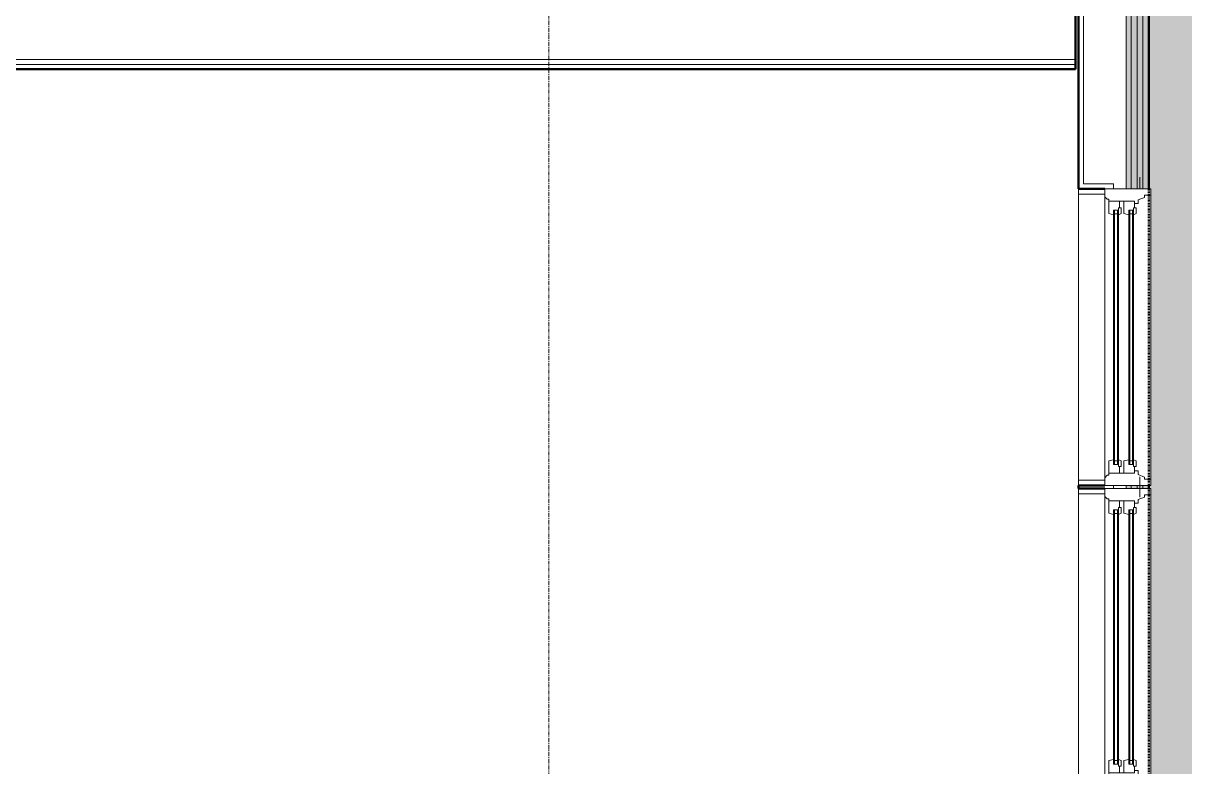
# Model space of a CAD drawing. Header units: inches. Extents: x -4218 to -1830, y 9756 to 12426.
# Drawn here: x -2240.6 to -2091.8, y 10322.2 to 10417.4 of the extents above; entities that cross this region are included whole.
import ezdxf

# ---------------------------------------------------------------- set-up
doc = ezdxf.new("R2010")
doc.units = ezdxf.units.IN
doc.header["$MEASUREMENT"] = 0
doc.linetypes.add('Dash 1_16_', pattern=[0.125, 0.0625, -0.0625])
doc.linetypes.add('Grid Line 1_2_', pattern=[0.875, 0.5, -0.125, 0.125, -0.125])
for name, color, linetype, lineweight in [('0-1', 7, 'Continuous', 5), ('A-FLOR-PATT-1', 9, 'Continuous', 9), ('A-GLAZ-1', 151, 'Continuous', 9), ('A-GLAZ-2', 151, 'Continuous', 20), ('A-WALL', 113, 'Continuous', 13), ('A-WALL-2', 10, 'Continuous', 13), ('A-WALL-8', 113, 'Continuous', 9), ('A-WALL-9', 113, 'Continuous', 50), ('C-PROP-LINE-1', 91, 'Dash 1_16_', 50), ('I-WALL-1', 250, 'Continuous', 50), ('I-WALL-4', 252, 'Continuous', 9), ('S-GRID-1', 1, 'Grid Line 1_2_', 9)]:
    doc.layers.add(name, color=color, linetype=linetype, lineweight=lineweight)

# ---------------------------------------------------------------- blocks, each defined once
blk = doc.blocks.new('CTR - 1st Phase - Common Walls_rvt-1-BACKGROUND - 1ST FLOOR')
at = {"layer": 'A-WALL-2'}
for p, q in [((-2105.82, 10412.16), (-2437.8, 10412.16)), ((-2105.82, 10412.79), (-2437.18, 10412.79))]:
    blk.add_line(p, q, dxfattribs=at)
at = {"layer": 'I-WALL-1'}
for p, q in [((-2105.82, 10411.54), (-2105.82, 10420.04)), ((-2341.71, 10411.54), (-2105.82, 10411.54))]:
    blk.add_line(p, q, dxfattribs=at)
at = {"layer": 'I-WALL-4'}
for p in [(-2105.82, 10420.04), (-2289.7, 10411.54)]:
    blk.add_line(p, (-2105.82, 10411.54), dxfattribs=at)
blk = doc.blocks.new('Window-Double_Hung-Andersen-400_Series-Tilt_Wash - DOUBLE HUNG - COTTAGE - 1ST FLOOR-2889599-BACKGROUND - 1ST FLOOR')
at = {"layer": 'A-GLAZ-1'}
for p, q in [((-18.95, 4.5), (18.95, 4.5)), ((-18.95, 1.12), (-18.95, 4.5)), ((-18.32, 1.12), (-18.32, 4.5)), ((18.32, 1.12), (18.32, 4.5)), ((18.95, 4.5), (18.95, 1.12)), ((18.95, 1.12), (-18.95, 1.12)), ((-16.29, -0.13), (-15.7, -0.13)), ((-16.29, -0.5), (-15.7, -0.5)), ((-15.82, -0.5), (-15.82, -0.13)), ((-15.7, 0), (15.7, 0)), ((-15.7, -0.13), (15.7, -0.13)), ((-15.7, -0.5), (15.7, -0.5)), ((-15.7, -0.63), (15.7, -0.63)), ((16.29, -0.13), (15.7, -0.13)), ((16.29, -0.5), (15.7, -0.5)), ((15.82, -0.5), (15.82, -0.13)), ((-16.29, -2.06), (-15.7, -2.06)), ((-16.29, -2.44), (-15.7, -2.44)), ((-15.82, -2.44), (-15.82, -2.06)), ((-15.7, -1.94), (15.7, -1.94)), ((-15.7, -2.06), (15.7, -2.06)), ((-15.7, -2.44), (15.7, -2.44)), ((-15.7, -2.56), (15.7, -2.56)), ((16.29, -2.06), (15.7, -2.06)), ((16.29, -2.44), (15.7, -2.44)), ((15.82, -2.44), (15.82, -2.06))]:
    blk.add_line(p, q, dxfattribs=at)
at = {"layer": 'A-GLAZ-2'}
for p, q in [((-19.01, 1.12), (19.01, 1.12)), ((-19.01, -4.75), (-19.01, 1.12)), ((-17.67, 0.84), (-18, 1.12)), ((-17.67, 0.84), (-17.67, 0.62)), ((-17.67, 0.62), (-15.86, 0.62)), ((-17.42, -2.69), (-17.42, 0.62)), ((-15.86, 0.62), (-15.7, 0)), ((15.86, 0.62), (15.7, 0)), ((17.67, 0.62), (15.86, 0.62)), ((17.42, -2.69), (17.42, 0.62)), ((17.67, 0.84), (18, 1.12)), ((17.67, 0.84), (17.67, 0.62)), ((19.01, 1.12), (19.01, -4.75)), ((-17.42, -0.75), (-16.57, -0.75)), ((-17.42, -1.31), (-15.86, -1.31)), ((-16.57, -0.63), (-16.57, -0.97)), ((-15.7, -0.63), (-16.57, -0.63)), ((-15.86, -0.97), (-16.57, -0.97)), ((-16.29, -0.63), (-16.29, 0)), ((-15.7, 0), (-16.29, 0)), ((-15.86, -0.97), (-15.7, -0.63)), ((-15.86, -1.31), (-15.7, -1.94)), ((15.7, 0), (16.29, 0)), ((15.86, -0.97), (15.7, -0.63)), ((15.7, -0.63), (16.57, -0.63)), ((15.86, -1.31), (15.7, -1.94)), ((15.86, -0.97), (16.57, -0.97)), ((17.42, -1.31), (15.86, -1.31)), ((16.29, -0.63), (16.29, 0)), ((16.57, -0.63), (16.57, -0.97)), ((17.42, -0.75), (16.57, -0.75)), ((-17.42, -2.69), (-16.57, -2.69)), ((-17.14, -3.13), (-17.14, -2.69)), ((-16.57, -2.56), (-16.57, -2.91)), ((-15.7, -2.56), (-16.57, -2.56)), ((-15.86, -2.91), (-16.57, -2.91)), ((-16.29, -2.56), (-16.29, -1.94)), ((-15.7, -1.94), (-16.29, -1.94)), ((-15.86, -2.91), (-15.7, -2.56)), ((15.7, -1.94), (16.29, -1.94)), ((15.86, -2.91), (15.7, -2.56)), ((15.7, -2.56), (16.57, -2.56)), ((15.86, -2.91), (16.57, -2.91)), ((16.29, -2.56), (16.29, -1.94)), ((16.57, -2.56), (16.57, -2.91)), ((17.42, -2.69), (16.57, -2.69)), ((17.14, -3.13), (17.14, -2.69)), ((-19.01, -3.38), (-20.51, -3.38)), ((-18.2, -3.94), (-17.92, -3.94)), ((-18.2, -4.75), (-18.2, -3.94)), ((-17.92, -3.94), (-17.61, -3.13)), ((-17.61, -3.13), (-17.14, -3.13)), ((17.61, -3.13), (17.14, -3.13)), ((17.92, -3.94), (17.61, -3.13)), ((18.2, -3.94), (17.92, -3.94)), ((18.2, -4.75), (18.2, -3.94)), ((19.01, -3.38), (20.51, -3.38)), ((19.01, -4.75), (-19.01, -4.75))]:
    blk.add_line(p, q, dxfattribs=at)
blk = doc.blocks.new('Family - ___-2835903-BACKGROUND - 1ST FLOOR')
at = {"layer": 'C-PROP-LINE-1'}
blk.add_line((-2096.45, 10009.09), (-2096.45, 10822.49), dxfattribs=at)

msp = doc.modelspace()

# ---------------------------------------------------------------- hatches: boundary and pattern name
at = {"layer": 'A-FLOR-PATT-1'}
h = msp.add_hatch(dxfattribs=at)
h.set_pattern_fill('FP_4', color=256, style=0, pattern_type=2)
h.set_pattern_definition([(0, (0, 0), (15.36, 3.84), [1.267, -10.253, 1.267, -10.253, -61.44]), (0, (0, 0), (15.36, 3.84), [-23.04, 1.267, -21.773, 1.267, -10.253, -26.88]), (0, (0, 0), (15.36, 3.84), [-57.6, 1.267, -6.413, 1.267, -17.933]), (120, (5.76, 1.92), (-11.0055376, 11.3821502), [1.267, -10.253, 1.267, -10.253, -61.44]), (120, (5.76, 1.92), (-11.0055376, 11.3821502), [-23.04, 1.267, -21.773, 1.267, -10.253, -26.88]), (120, (5.76, 1.92), (-11.0055376, 11.3821502), [-57.6, 1.267, -6.413, 1.267, -17.933]), (240, (7.68, 9.6), (-4.3544624, -15.2221502), [1.267, -10.253, 1.267, -10.253, -61.44]), (240, (7.68, 9.6), (-4.3544624, -15.2221502), [-23.04, 1.267, -21.773, 1.267, -10.253, -26.88]), (240, (7.68, 9.6), (-4.3544624, -15.2221502), [-57.6, 1.267, -6.413, 1.267, -17.933])])
h.paths.add_polyline_path([(-2099.32, 10011.59), (-1941.32, 10011.59), (-1941.32, 10819.99), (-2099.32, 10819.99), (-2099.32, 10780.21), (-2096.2, 10780.21), (-2096.2, 10742.19), (-2099.32, 10742.19), (-2099.32, 10703.41), (-2096.2, 10703.41), (-2096.2, 10665.39), (-2099.32, 10665.39), (-2099.32, 10665.01), (-2096.2, 10665.01), (-2096.2, 10626.99), (-2099.32, 10626.99), (-2099.32, 10570.86), (-2096.82, 10570.86), (-2096.82, 10571.43), (-2095.82, 10571.43), (-2095.82, 10542.43), (-2096.82, 10542.43), (-2096.82, 10542.99), (-2099.32, 10542.99), (-2099.32, 10511.41), (-2096.2, 10511.41), (-2096.2, 10473.39), (-2099.32, 10473.39), (-2099.32, 10396.21), (-2096.2, 10396.21), (-2096.2, 10358.19), (-2099.32, 10358.19), (-2099.32, 10357.81), (-2096.2, 10357.81), (-2096.2, 10319.79), (-2099.32, 10319.79), (-2099.32, 10289.59), (-2096.82, 10289.59), (-2096.82, 10290.15), (-2095.82, 10290.15), (-2095.82, 10261.15), (-2096.82, 10261.15), (-2096.82, 10261.71), (-2099.32, 10261.71), (-2099.32, 10204.21), (-2096.2, 10204.21), (-2096.2, 10166.19), (-2099.32, 10166.19), (-2099.32, 10165.81), (-2096.2, 10165.81), (-2096.2, 10127.79), (-2099.32, 10127.79), (-2099.32, 10127.41), (-2096.2, 10127.41), (-2096.2, 10089.39), (-2099.32, 10089.39), (-2099.32, 10012.76)], flags=0)

# ---------------------------------------------------------------- linework, layer by layer
at = {"layer": 'A-WALL'}
for p, q in [((-2099.32, 10396.21), (-2099.32, 10473.39)), ((-2098.7, 10396.21), (-2098.7, 10473.39)), ((-2097.95, 10396.21), (-2097.95, 10473.39)), ((-2097.2, 10396.21), (-2097.2, 10473.39)), ((-2104.82, 10472.77), (-2104.82, 10396.84)), ((-2104.82, 10396.84), (-2100.95, 10396.84)), ((-2100.95, 10396.21), (-2100.95, 10396.84)), ((-2099.32, 10357.81), (-2099.32, 10358.19)), ((-2098.7, 10357.81), (-2098.7, 10358.19)), ((-2097.95, 10357.81), (-2097.95, 10358.19)), ((-2097.2, 10357.81), (-2097.2, 10358.19))]:
    msp.add_line(p, q, dxfattribs=at)
at = {"layer": 'A-WALL-8'}
for p, q in [((-2105.45, 10396.15), (-2105.45, 10396.21)), ((-2105.45, 10358.19), (-2105.45, 10358.25)), ((-2105.45, 10357.75), (-2105.45, 10357.81)), ((-2100.95, 10357.81), (-2100.95, 10358.19))]:
    msp.add_line(p, q, dxfattribs=at)
at = {"layer": 'A-WALL-9'}
for p, q in [((-2105.45, 10473.39), (-2105.45, 10396.21)), ((-2096.45, 10396.21), (-2096.45, 10473.39)), ((-2105.45, 10396.21), (-2102.07, 10396.21)), ((-2102.07, 10358.19), (-2105.45, 10358.19)), ((-2105.45, 10358.19), (-2105.45, 10357.81)), ((-2105.45, 10357.81), (-2102.07, 10357.81)), ((-2096.45, 10357.81), (-2096.45, 10358.19))]:
    msp.add_line(p, q, dxfattribs=at)
at = {"layer": 'S-GRID-1'}
msp.add_line((-2173.32, 9836.18), (-2173.32, 12376.81), dxfattribs=at)

# ---------------------------------------------------------------- block references
at = {"layer": '0-1'}
msp.add_blockref('CTR - 1st Phase - Common Walls_rvt-1-BACKGROUND - 1ST FLOOR', (0, 0), dxfattribs=at)
at = {"layer": 'A-GLAZ-1', "rotation": 89.99999999999882}
for p in [(-2100.95, 10377.2), (-2100.95, 10338.8)]:
    msp.add_blockref('Window-Double_Hung-Andersen-400_Series-Tilt_Wash - DOUBLE HUNG - COTTAGE - 1ST FLOOR-2889599-BACKGROUND - 1ST FLOOR', p, dxfattribs=at)
at = {"layer": 'C-PROP-LINE-1'}
msp.add_blockref('Family - ___-2835903-BACKGROUND - 1ST FLOOR', (0, 0), dxfattribs=at)

doc.saveas('drawing.dxf')
